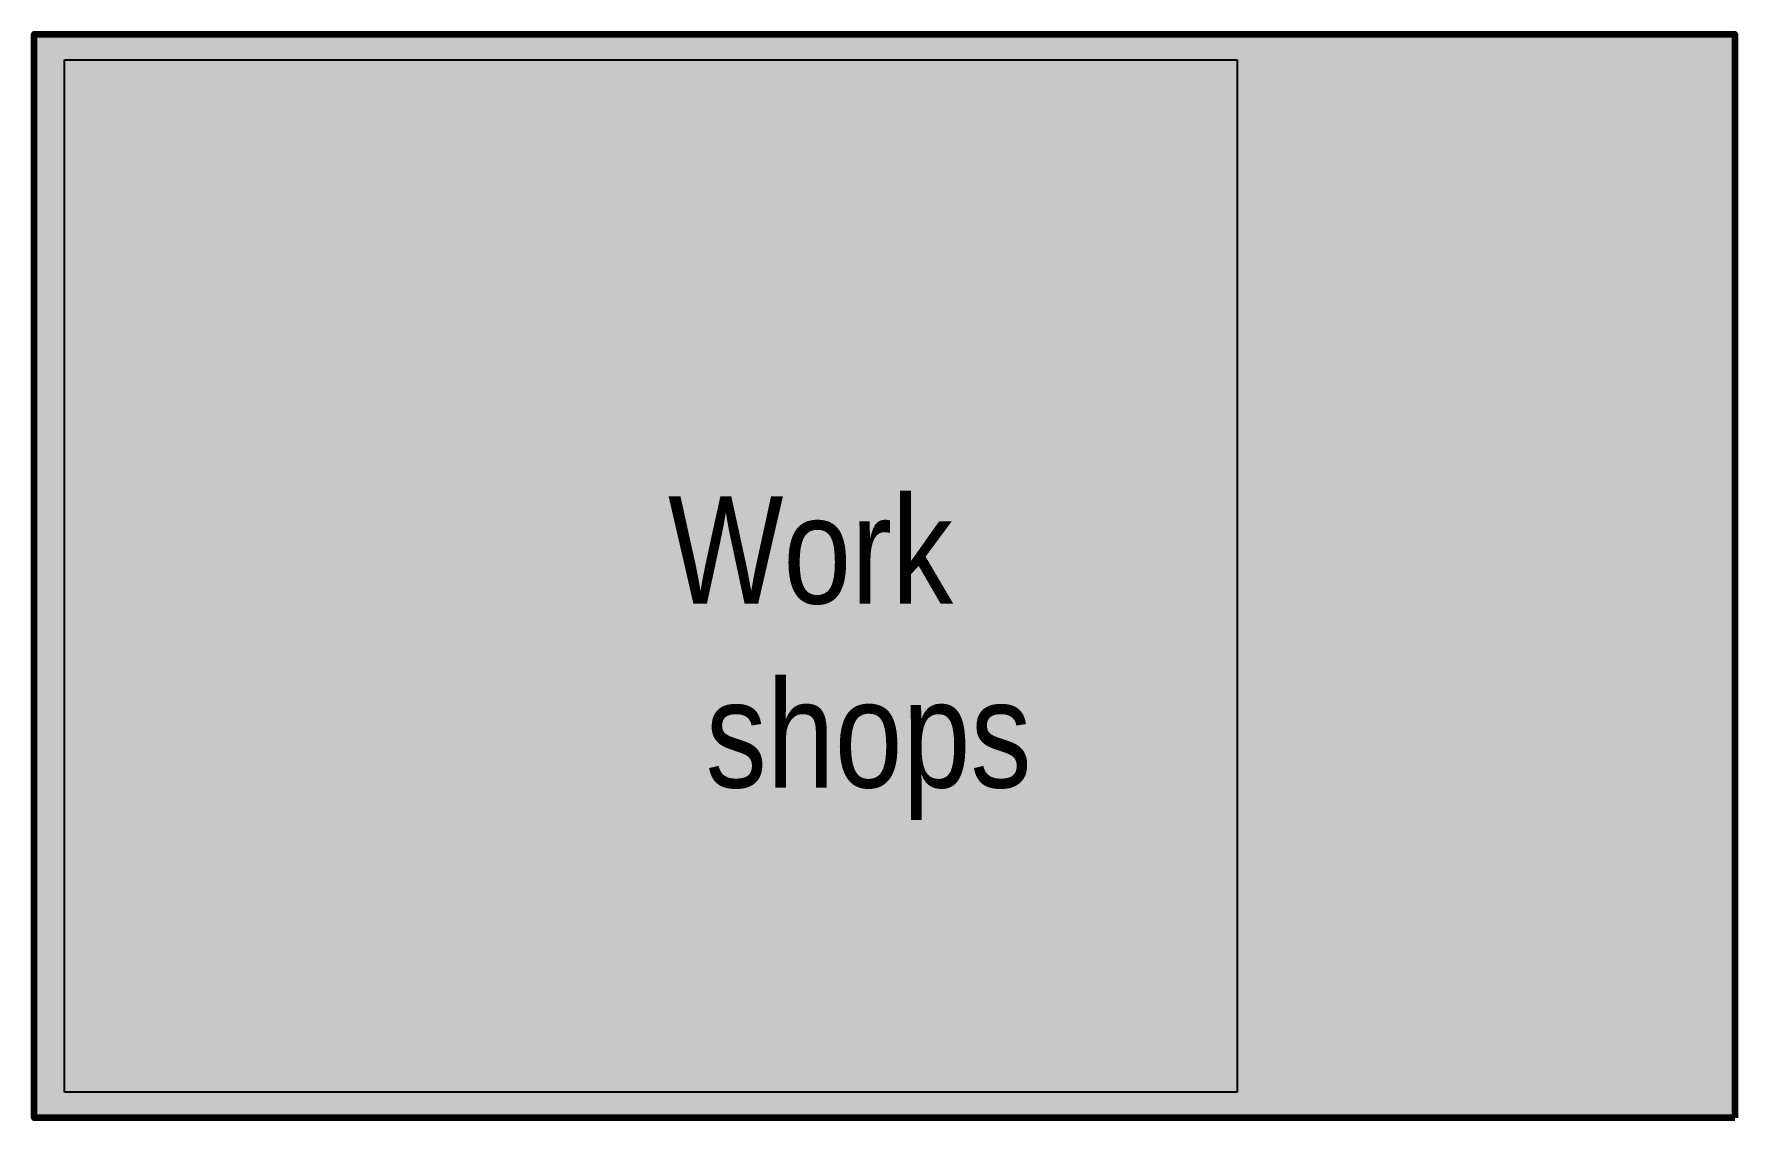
# Model space of a CAD drawing. Extents: x -138 to 800, y -598 to 0.
import ezdxf

# ---------------------------------------------------------------- set-up
doc = ezdxf.new("R2010")
doc.units = 0
doc.header["$MEASUREMENT"] = 0
doc.layers.add('Layer 1', color=7, linetype='Continuous')
picture_1 = doc.add_image_def('image1.png', size_in_pixel=(710, 532))

msp = doc.modelspace()

# ---------------------------------------------------------------- hatches: boundary and pattern name
at = {"layer": 'Layer 1', "true_color": 0x310756}
h = msp.add_hatch(color=208, dxfattribs=at)
h.dxf.hatch_style = 2
h.paths.add_polyline_path([(800, -597.64), (-138, -597.64), (-138, 0), (800, 0)])

# ---------------------------------------------------------------- linework, layer by layer
at = {"layer": 'Layer 1', "color": 177, "lineweight": 106, "true_color": 0x353270}
msp.add_lwpolyline([(800, -597.64), (-138, -597.64), (-138, 0), (800, 0), (800, -597.64)], dxfattribs=at)

# ---------------------------------------------------------------- texts
at = {"layer": 'Layer 1', "color": 183, "true_color": 0x7a6ead, "insert": (211.66, -314.88), "char_height": 59.1392, "attachment_point": 7}
msp.add_mtext('\\fAh-naskh-hadith|b0|i0|c0|p34;\\W0.851468;Work', dxfattribs=at)
at = {"layer": 'Layer 1', "color": 18, "true_color": 0x000000, "insert": (232.42, -433.27), "char_height": 59.1392, "attachment_point": 7}
msp.add_mtext('\\fAh-naskh-hadith|b0|i0|c0|p34;\\W0.851468;shops', dxfattribs=at)

# ---------------------------------------------------------------- pictures from other files: only their frames are drawn
at = {"layer": 'Layer 1'}
image = msp.add_image(picture_1, insert=(-121.11, -583.33), size_in_units=(646.61, 569.02), dxfattribs=at)

doc.saveas('drawing.dxf')
